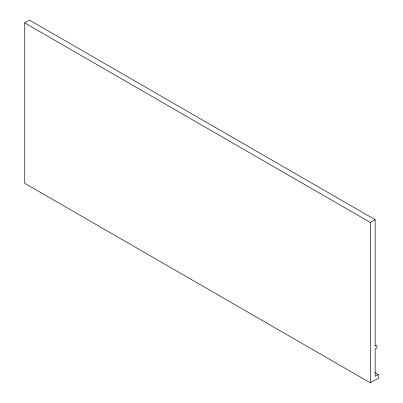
<?xml version="1.0" encoding="UTF-8"?>
<svg xmlns="http://www.w3.org/2000/svg" width="403" height="403" viewBox="0 0 403 403"><rect width="100%" height="100%" fill="white"/><g stroke="black" fill="none" stroke-linecap="round" stroke-linejoin="round"><path stroke-width="0.6" d="M24.724 22.916L29.515 20.15L375.138 219.695L375.138 346.132A1.944 1.123 -60 0 1 377.117 346.419A1.944 1.123 -60 0 1 375.138 348.988L375.138 376.326L378.276 374.513L378.276 378.271L370.347 382.85L24.724 183.305L24.724 22.916L370.347 222.461L375.138 219.695M375.007 372.624L378.276 374.513M370.347 222.461L370.347 382.85"/></g></svg>
